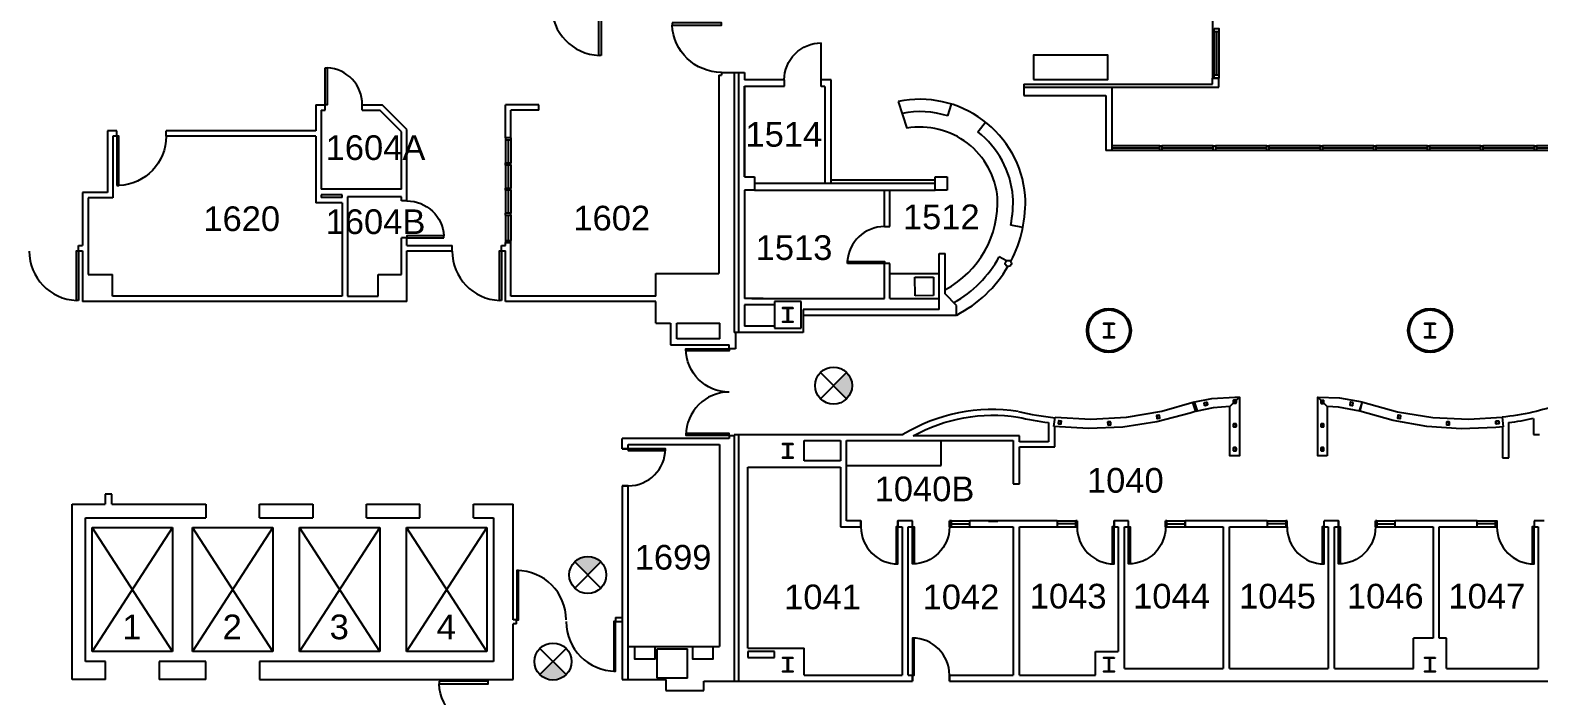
# Model space of a CAD drawing. Header units: inches. Extents: x 283 to 7662, y 1515 to 4754.
# Drawn here: x 2987 to 4453, y 3067 to 3714 of the extents above; entities that cross this region are included whole.
import ezdxf

# ---------------------------------------------------------------- set-up
doc = ezdxf.new("R2010")
doc.units = ezdxf.units.IN
doc.header["$LTSCALE"] = 150
doc.header["$MEASUREMENT"] = 0
doc.linetypes.add('HIDDEN2', pattern=[0.1875, 0.125, -0.0625])
doc.layers.get('0').update_dxf_attribs({"linetype": 'CONTINUOUS'})
doc.layers.get('DEFPOINTS').update_dxf_attribs({"color": 31, "linetype": 'CONTINUOUS'})
for name, color, linetype in [('A-ANNO-TEXT', 4, 'CONTINUOUS'), ('A-ANNO-TEXT-STAIR', 4, 'CONTINUOUS'), ('A-COLS', 5, 'CONTINUOUS'), ('A-DOOR', 2, 'CONTINUOUS'), ('A-FLOR-CASE', 3, 'CONTINUOUS'), ('A-FLOR-EVTR', 2, 'CONTINUOUS'), ('A-GLAZ', 2, 'CONTINUOUS'), ('A-GLAZ-SILL', 1, 'CONTINUOUS'), ('A-WALL-FULL', 6, 'CONTINUOUS'), ('A-WALL-PRHT', 3, 'CONTINUOUS'), ('X-Clng-Lite', 12, 'CONTINUOUS'), ('X-EQPM-OSHPD', 2, 'HIDDEN2')]:
    doc.layers.add(name, color=color, linetype=linetype)
doc.styles.add('ARIAL', font='arial.ttf')

# ---------------------------------------------------------------- blocks, each defined once
blk = doc.blocks.new('4DOOR')
blk.add_lwpolyline([(0, 48), (2, 48), (2, 0), (0, 0)], close=True)
blk.add_arc((-0.1, 0), 48.1, 0.0378, 87.5244)
blk = doc.blocks.new('3DOOR')
blk.add_lwpolyline([(0, 36), (2, 36), (2, 0), (0, 0)], close=True)
blk.add_arc((-0.1, 0), 36.1, 0.0689, 86.658)
blk = doc.blocks.new('TRA_EXITSIGN_1')
at = {"linetype": 'ByBlock'}
blk.add_hatch(color=0, dxfattribs=at).paths.add_polyline_path([(0, 0), (-0.707, 0.707, 0.198912), (-1, 0, 0.198912), (-0.707, -0.707)])
at = {"color": 0, "linetype": 'ByBlock'}
for p, q in [((-0.707, -0.707), (0.707, 0.707)), ((0.707, -0.707), (-0.707, 0.707))]:
    blk.add_line(p, q, dxfattribs=at)
blk.add_circle((0, 0), 1, dxfattribs=at)

msp = doc.modelspace()

# ---------------------------------------------------------------- linework, layer by layer
at = {"layer": 'A-COLS'}
for p, q in [((3735.9, 3450.2), (3709.9, 3450.2)), ((3709.9, 3450.2), (3709.9, 3424.2)), ((3735.9, 3450.2), (3709.9, 3450.2)), ((3735.9, 3440.3), (3735.9, 3450.2)), ((3735.9, 3424.2), (3735.9, 3450.2)), ((3718, 3443.5), (3718, 3444.3)), ((3718, 3444.3), (3728, 3444.3)), ((3722, 3443.5), (3718, 3443.5)), ((3718, 3430.2), (3718, 3430.9)), ((3718, 3430.9), (3722, 3430.9)), ((3728, 3430.2), (3718, 3430.2)), ((3722.8, 3431.7), (3722.8, 3442.8)), ((3723.2, 3442.8), (3723.2, 3431.7)), ((3728, 3443.5), (3724, 3443.5)), ((3724, 3430.9), (3728, 3430.9)), ((3728, 3444.3), (3728, 3443.5)), ((3728, 3430.9), (3728, 3430.2)), ((3709.9, 3424.2), (3735.9, 3424.2)), ((3595.9, 3084), (3595.9, 3112.6)), ((3595.9, 3112.6), (3625.5, 3112.6)), ((3625.5, 3084), (3625.5, 3112.6)), ((3625.5, 3084), (3595.9, 3084))]:
    msp.add_line(p, q, dxfattribs=at)
for points in [[(3728, 3444.3), (3728, 3443.5), (3724, 3443.5, 0.414214), (3723.2, 3442.8), (3723.2, 3431.7, 0.414214), (3724, 3430.9), (3728, 3430.9), (3728, 3430.2), (3718, 3430.2), (3718, 3430.9), (3722, 3430.9, 0.414214), (3722.8, 3431.7), (3722.8, 3442.8, 0.414214), (3722, 3443.5), (3718, 3443.5), (3718, 3444.3)], [(4040, 3429), (4040, 3428.3), (4036, 3428.3, 0.414214), (4035.2, 3427.5), (4035.2, 3416.5, 0.414214), (4036, 3415.7), (4040, 3415.7), (4040, 3415), (4030, 3415), (4030, 3415.7), (4034, 3415.7, 0.414214), (4034.8, 3416.5), (4034.8, 3427.5, 0.414214), (4034, 3428.3), (4030, 3428.3), (4030, 3429)], [(4352, 3429), (4352, 3428.3), (4348, 3428.3, 0.414214), (4347.2, 3427.5), (4347.2, 3416.5, 0.414214), (4348, 3415.7), (4352, 3415.7), (4352, 3415), (4342, 3415), (4342, 3415.7), (4346, 3415.7, 0.414214), (4346.8, 3416.5), (4346.8, 3427.5, 0.414214), (4346, 3428.3), (4342, 3428.3), (4342, 3429)], [(3728, 3312), (3728, 3311.3), (3724, 3311.3, 0.414214), (3723.2, 3310.5), (3723.2, 3299.5, 0.414214), (3724, 3298.7), (3728, 3298.7), (3728, 3298), (3718, 3298), (3718, 3298.7), (3722, 3298.7, 0.414214), (3722.8, 3299.5), (3722.8, 3310.5, 0.414214), (3722, 3311.3), (3718, 3311.3), (3718, 3312)], [(3728, 3104), (3728, 3103.3), (3724, 3103.3, 0.414214), (3723.2, 3102.5), (3723.2, 3091.5, 0.414214), (3724, 3090.7), (3728, 3090.7), (3728, 3090), (3718, 3090), (3718, 3090.7), (3722, 3090.7, 0.414214), (3722.8, 3091.5), (3722.8, 3102.5, 0.414214), (3722, 3103.3), (3718, 3103.3), (3718, 3104)], [(4040, 3104), (4040, 3103.3), (4036, 3103.3, 0.414214), (4035.2, 3102.5), (4035.2, 3091.5, 0.414214), (4036, 3090.7), (4040, 3090.7), (4040, 3090), (4030, 3090), (4030, 3090.7), (4034, 3090.7, 0.414214), (4034.8, 3091.5), (4034.8, 3102.5, 0.414214), (4034, 3103.3), (4030, 3103.3), (4030, 3104)], [(4352, 3104), (4352, 3103.3), (4348, 3103.3, 0.414214), (4347.2, 3102.5), (4347.2, 3091.5, 0.414214), (4348, 3090.7), (4352, 3090.7), (4352, 3090), (4342, 3090), (4342, 3090.7), (4346, 3090.7, 0.414214), (4346.8, 3091.5), (4346.8, 3102.5, 0.414214), (4346, 3103.3), (4342, 3103.3), (4342, 3104)]]:
    msp.add_lwpolyline(points, format="xyb", close=True, dxfattribs=at)
for centre, radius in [((4035, 3422), 21.5), ((4035, 3422), 20), ((4347, 3422), 21.5), ((4347, 3422), 20)]:
    msp.add_circle(centre, radius, dxfattribs=at)
for centre, start, end in [((3722, 3442.8), 360, 90), ((3722, 3431.7), 270, 0), ((3724, 3442.8), 90, 180), ((3724, 3431.7), 180, 270)]:
    msp.add_arc(centre, 0.78, start, end, dxfattribs=at)
at = {"layer": 'A-DOOR'}
msp.add_line((3755.5, 3665.6), (3755.5, 3701.6), dxfattribs=at)
for points in [[(3666, 3404.1), (3666, 3402.3), (3624, 3402.3), (3624, 3404.1)], [(3666, 3320.1), (3666, 3321.8), (3624, 3321.8), (3624, 3320.1)], [(3568, 3307), (3568, 3305.2), (3604, 3305.2), (3604, 3307)], [(3830, 3231), (3828.2, 3231), (3828.2, 3195), (3830, 3195)], [(3844, 3231), (3845.7, 3231), (3845.7, 3195), (3844, 3195)], [(4040, 3231), (4038.2, 3231), (4038.2, 3195), (4040, 3195)], [(4054, 3231), (4055.7, 3231), (4055.7, 3195), (4054, 3195)], [(4244, 3231), (4242.2, 3231), (4242.2, 3195), (4244, 3195)], [(4258, 3231), (4259.7, 3231), (4259.7, 3195), (4258, 3195)], [(4448, 3231), (4446.2, 3231), (4446.2, 3195), (4448, 3195)], [(3459.6, 3140.6), (3461.3, 3140.6), (3461.3, 3188.6), (3459.6, 3188.6)], [(3555.6, 3138.9), (3553.8, 3138.9), (3553.8, 3090.9), (3555.6, 3090.9)], [(3844, 3087), (3845.8, 3087), (3845.8, 3123), (3844, 3123)]]:
    msp.add_lwpolyline(points, close=True, dxfattribs=at)
at = {"layer": 'A-DOOR', "extrusion": (0, 0, -1)}
for centre, radius, start, end in [((-3666, 3404.1), 42, 270, 0), ((-3844, 3231), 36, 180, 270), ((-4054, 3231), 36, 180, 270), ((-4258, 3231), 36, 180, 270)]:
    msp.add_arc(centre, radius, start, end, dxfattribs=at)
at = {"layer": 'A-DOOR'}
for centre, radius, start, end in [((3666, 3320.1), 42, 90, 180), ((3568, 3307), 36, 270, 0), ((3830, 3231), 36, 180, 270), ((4040, 3231), 36, 180, 270), ((4244, 3231), 36, 180, 270), ((4448, 3231), 36, 180, 270), ((3459.6, 3140.6), 48, 0, 90), ((3555.6, 3138.9), 48, 180, 270), ((3844, 3087), 36, 0, 90)]:
    msp.add_arc(centre, radius, start, end, dxfattribs=at)
at = {"layer": 'A-DOOR', "extrusion": (0, 0, -1)}
msp.add_ellipse((3755.5, 3665.6), major_axis=(25.5, -25.5), ratio=1, start_param=2.356194, end_param=3.926991, dxfattribs=at)
at = {"layer": 'A-FLOR-CASE'}
for p, q in [((3830.2, 3644.6), (3838.7, 3618.8)), ((3878.5, 3630.6), (3882.1, 3642.1)), ((3907.6, 3615.2), (3915.1, 3624.6)), ((3951.3, 3522.1), (3939.5, 3524.5)), ((3935.6, 3489.7), (3928.3, 3493.6)), ((3870, 3477), (3822, 3477)), ((3872, 3290.9), (3872, 3314.9)), ((3780, 3290.9), (3872, 3290.9)), ((3574, 3114.6), (3594, 3114.6)), ((3630.5, 3114.6), (3650.5, 3114.6))]:
    msp.add_line(p, q, dxfattribs=at)
msp.add_lwpolyline([(3961.6, 3666), (4034, 3666), (4034, 3689.7), (3961.6, 3689.7)], close=True, dxfattribs=at)
msp.add_circle((3937.2, 3487.2), 3, dxfattribs=at)
for centre, radius, start, end in [((3851.3, 3544), 102.8, 5.1813, 101.8174), ((3851.3, 3544), 90.8, 72.5556, 100.9828), ((3851.3, 3544), 75.8, 5.1813, 99.5643), ((3851.3, 3544), 90.8, 5.1813, 51.6008), ((3830.3, 3546.7), 96.5, 298.3076, 3.071), ((3830.3, 3546.7), 111.5, 348.526, 3.071), ((3830.3, 3546.7), 123.5, 332.2344, 3.071), ((3830.3, 3546.7), 111.5, 298.9605, 331.5792), ((3830.3, 3546.7), 123.5, 297.3614, 329.6365)]:
    msp.add_arc(centre, radius, start, end, dxfattribs=at)
at = {"layer": 'A-FLOR-EVTR'}
for p, q in [((3047, 3110), (3047, 3230.3)), ((3125, 3110), (3047, 3230.3)), ((3125, 3230.3), (3047, 3110)), ((3047, 3230.3), (3125, 3230.3)), ((3125, 3230.3), (3125, 3110)), ((3144.5, 3230.3), (3222.5, 3230.3)), ((3222.5, 3110), (3144.5, 3230.3)), ((3222.5, 3230.3), (3144.5, 3110)), ((3144.5, 3110), (3144.5, 3230.3)), ((3222.5, 3230.3), (3222.5, 3110)), ((3248.5, 3110), (3248.5, 3230.3)), ((3326.5, 3110), (3248.5, 3230.3)), ((3326.5, 3230.3), (3248.5, 3110)), ((3248.5, 3230.3), (3326.5, 3230.3)), ((3326.5, 3230.3), (3326.5, 3110)), ((3352.5, 3110), (3352.5, 3230.3)), ((3430.5, 3110), (3352.5, 3230.3)), ((3430.5, 3230.3), (3352.5, 3110)), ((3352.5, 3230.3), (3430.5, 3230.3)), ((3430.5, 3230.3), (3430.5, 3110)), ((3125, 3110), (3047, 3110)), ((3222.5, 3110), (3144.5, 3110)), ((3326.5, 3110), (3248.5, 3110)), ((3430.5, 3110), (3352.5, 3110))]:
    msp.add_line(p, q, dxfattribs=at)
at = {"layer": 'A-GLAZ'}
for p, q in [((4139.4, 3712.5), (4139.4, 3670.5)), ((3448.8, 3609.3), (3448.8, 3607.3)), ((3448.8, 3607.3), (3454, 3607.3)), ((3451.4, 3607.3), (3451.4, 3584.9)), ((3454, 3609.3), (3454, 3607.3)), ((4084.4, 3599.2), (4038.2, 3599.2)), ((4136.4, 3599.2), (4086.4, 3599.2)), ((4188.4, 3599.2), (4138.4, 3599.2)), ((4240.4, 3599.2), (4190.4, 3599.2)), ((4292.4, 3599.2), (4242.4, 3599.2)), ((4344.4, 3599.2), (4294.4, 3599.2)), ((4396.4, 3599.2), (4346.4, 3599.2)), ((4448.4, 3599.2), (4398.4, 3599.2)), ((4500.4, 3599.2), (4450.4, 3599.2)), ((3448.8, 3584.9), (3454, 3584.9)), ((3448.8, 3582.9), (3448.8, 3584.9)), ((3454, 3582.9), (3448.8, 3582.9)), ((3451.4, 3582.9), (3451.4, 3560.4)), ((3454, 3582.9), (3454, 3584.9)), ((3448.8, 3560.4), (3454, 3560.4)), ((3448.8, 3558.4), (3448.8, 3560.4)), ((3454, 3558.4), (3448.8, 3558.4)), ((3451.4, 3558.4), (3451.4, 3536)), ((3454, 3558.4), (3454, 3560.4)), ((3454, 3536), (3448.8, 3536)), ((3448.8, 3534), (3448.8, 3536)), ((3448.8, 3534), (3454, 3534)), ((3451.4, 3534), (3451.4, 3509.5)), ((3454, 3534), (3454, 3536)), ((3448.8, 3509.5), (3454, 3509.5)), ((3448.8, 3509.5), (3448.8, 3507.5)), ((3454, 3507.5), (3454, 3509.5)), ((3881.9, 3234), (3899.8, 3234)), ((4002.7, 3234), (3984.8, 3234)), ((4091.2, 3234), (4109.2, 3234)), ((4206.7, 3234), (4188.8, 3234)), ((4295.2, 3234), (4313.2, 3234)), ((4410.7, 3234), (4392.8, 3234))]:
    msp.add_line(p, q, dxfattribs=at)
for points in [[(4137.1, 3715.5), (4141.6, 3715.5), (4141.6, 3712.5), (4137.1, 3712.5)], [(4137.1, 3670.5), (4141.6, 3670.5), (4141.6, 3667.5), (4137.1, 3667.5)], [(4086.4, 3597), (4084.4, 3597), (4084.4, 3601.5), (4086.4, 3601.5)], [(4138.4, 3597), (4136.4, 3597), (4136.4, 3601.5), (4138.4, 3601.5)], [(4190.4, 3597), (4188.4, 3597), (4188.4, 3601.5), (4190.4, 3601.5)], [(4242.4, 3597), (4240.4, 3597), (4240.4, 3601.5), (4242.4, 3601.5)], [(4294.4, 3597), (4292.4, 3597), (4292.4, 3601.5), (4294.4, 3601.5)], [(4346.4, 3597), (4344.4, 3597), (4344.4, 3601.5), (4346.4, 3601.5)], [(4398.4, 3597), (4396.4, 3597), (4396.4, 3601.5), (4398.4, 3601.5)], [(4450.4, 3597), (4448.4, 3597), (4448.4, 3601.5), (4450.4, 3601.5)]]:
    msp.add_lwpolyline(points, close=True, dxfattribs=at)
at = {"layer": 'A-GLAZ-SILL'}
for p, q in [((4135.6, 3851), (4135.6, 3667.5)), ((4137.1, 3712.5), (4137.1, 3670.5)), ((4141.6, 3712.5), (4141.6, 3670.5)), ((3448.8, 3607.3), (3448.8, 3584.9)), ((3454, 3607.3), (3454, 3584.9)), ((4084.4, 3601.5), (4038.2, 3601.5)), ((4084.4, 3597), (4038.2, 3597)), ((4136.4, 3601.5), (4086.4, 3601.5)), ((4136.4, 3597), (4086.4, 3597)), ((4188.4, 3601.5), (4138.4, 3601.5)), ((4188.4, 3597), (4138.4, 3597)), ((4240.4, 3601.5), (4190.4, 3601.5)), ((4240.4, 3597), (4190.4, 3597)), ((4292.4, 3601.5), (4242.4, 3601.5)), ((4292.4, 3597), (4242.4, 3597)), ((4344.4, 3601.5), (4294.4, 3601.5)), ((4344.4, 3597), (4294.4, 3597)), ((4396.4, 3601.5), (4346.4, 3601.5)), ((4396.4, 3597), (4346.4, 3597)), ((4448.4, 3601.5), (4398.4, 3601.5)), ((4448.4, 3597), (4398.4, 3597)), ((4500.4, 3601.5), (4450.4, 3601.5)), ((4500.4, 3597), (4450.4, 3597)), ((3448.8, 3582.9), (3448.8, 3560.4)), ((3454, 3582.9), (3454, 3560.4)), ((3448.8, 3558.4), (3448.8, 3536)), ((3454, 3558.4), (3454, 3536)), ((3448.8, 3534), (3448.8, 3509.5)), ((3454, 3534), (3454, 3509.5)), ((3881.9, 3237), (3899.8, 3237)), ((3881.9, 3231), (3899.8, 3231)), ((3984.8, 3237), (4002.7, 3237)), ((3984.8, 3231), (4002.7, 3231)), ((4091.2, 3237), (4109.2, 3237)), ((4091.2, 3231), (4109.2, 3231)), ((4188.8, 3237), (4206.7, 3237)), ((4188.8, 3231), (4206.7, 3231)), ((4295.2, 3237), (4313.2, 3237)), ((4295.2, 3231), (4313.2, 3231)), ((4392.8, 3237), (4410.7, 3237)), ((4392.8, 3231), (4410.7, 3231))]:
    msp.add_line(p, q, dxfattribs=at)
at = {"layer": 'A-WALL-FULL'}
for p, q in [((3655.8, 3670.2), (3658.6, 3670.2)), ((3655.8, 3670.2), (3655.8, 3477.5)), ((3658.6, 3673), (3658.6, 3670.2)), ((3658.6, 3673), (3681, 3673)), ((3671, 3673), (3671, 3420.2)), ((3675, 3673), (3675, 3420.2)), ((3681, 3673), (3681, 3665.6)), ((3719.8, 3665.6), (3681, 3665.6)), ((3719.8, 3659.6), (3719.8, 3665.6)), ((3755.5, 3659.2), (3755.5, 3665.6)), ((3765.2, 3665.6), (3755.5, 3665.6)), ((3765.2, 3565), (3765.2, 3665.6)), ((4135.6, 3667.5), (4141.6, 3667.5)), ((4135.6, 3661.6), (4135.6, 3667.5)), ((4141.6, 3658.5), (4141.6, 3667.5)), ((3681, 3571.5), (3681, 3659.6)), ((3681, 3659.6), (3719.8, 3659.6)), ((3681, 3659.6), (3681, 3571.5)), ((3758.8, 3659.2), (3755.5, 3659.2)), ((3758.8, 3659.2), (3758.8, 3565)), ((3952.4, 3661.6), (4135.6, 3661.6)), ((3952.4, 3661.6), (3952.4, 3658.5)), ((3952.4, 3658.5), (4141.6, 3658.5)), ((3952.4, 3658.5), (3952.4, 3650.5)), ((3952.4, 3650.5), (4032, 3650.5)), ((4032, 3650.5), (4032, 3597)), ((4038.2, 3597), (4038.2, 3658.5)), ((3264.3, 3641.5), (3264.3, 3616.2)), ((3264.3, 3641.5), (3273.5, 3641.5)), ((3269.5, 3636.3), (3269.5, 3559.3)), ((3269.5, 3636.3), (3273.5, 3636.3)), ((3273.5, 3636.3), (3273.5, 3641.5)), ((3309.5, 3636.3), (3309.5, 3641.5)), ((3309.5, 3641.5), (3328.8, 3641.5)), ((3309.5, 3636.3), (3326.6, 3636.3)), ((3347.5, 3615.3), (3326.6, 3636.3)), ((3352.8, 3617.5), (3328.8, 3641.5)), ((3480.9, 3641.5), (3448.8, 3641.5)), ((3448.8, 3609.3), (3448.8, 3641.5)), ((3480.9, 3636.3), (3454, 3636.3)), ((3454, 3609.3), (3454, 3636.3)), ((3480.9, 3636.3), (3480.9, 3641.5)), ((3071, 3616.2), (3061.8, 3616.2)), ((3061.8, 3616.2), (3061.8, 3556.2)), ((3071, 3611), (3067, 3611)), ((3067, 3611), (3067, 3551)), ((3071, 3611), (3071, 3616.2)), ((3119, 3611), (3119, 3616.2)), ((3264.3, 3616.2), (3119, 3616.2)), ((3264.3, 3611), (3119, 3611)), ((3264.3, 3611), (3264.3, 3546)), ((3347.5, 3559.3), (3347.5, 3615.3)), ((3352.8, 3548), (3352.8, 3617.5)), ((3454, 3609.3), (3448.8, 3609.3)), ((4038.2, 3597), (4032, 3597)), ((3681, 3571.5), (3690.5, 3571.5)), ((3681, 3571.5), (3690.5, 3571.5)), ((3690.5, 3571.5), (3690.5, 3565)), ((3690.5, 3571.5), (3690.5, 3558.5)), ((3765.2, 3565), (3690.5, 3565)), ((3866, 3565), (3765.2, 3565)), ((3866, 3568.1), (3765.2, 3568.1)), ((3866, 3571.5), (3877.8, 3571.5)), ((3866, 3558.5), (3866, 3571.5)), ((3877.8, 3571.5), (3877.8, 3558.5)), ((3037.8, 3556.2), (3037.8, 3504.5)), ((3061.8, 3556.2), (3037.8, 3556.2)), ((3043, 3551), (3043, 3476.5)), ((3067, 3551), (3043, 3551)), ((3347.5, 3559.3), (3269.5, 3559.3)), ((3289.8, 3554), (3269.5, 3554)), ((3269.5, 3554), (3269.5, 3551.3)), ((3289.8, 3551.3), (3269.5, 3551.3)), ((3289.8, 3551.3), (3289.8, 3554)), ((3295, 3552), (3295, 3455.5)), ((3347.5, 3552), (3295, 3552)), ((3347.5, 3548), (3347.5, 3552)), ((3352.8, 3548), (3347.5, 3548)), ((3681, 3558.5), (3681, 3453)), ((3690.5, 3558.5), (3681, 3558.5)), ((3690.5, 3558.5), (3866, 3558.5)), ((3816.8, 3523), (3816.8, 3558.5)), ((3822, 3523), (3822, 3558.5)), ((3877.8, 3558.5), (3866, 3558.5)), ((3289.8, 3546), (3264.3, 3546)), ((3289.8, 3546), (3289.8, 3455.5)), ((3816.8, 3523), (3822, 3523)), ((3033.8, 3499.3), (3033.8, 3504.5)), ((3033.8, 3504.5), (3037.8, 3504.5)), ((3347.5, 3476.5), (3347.5, 3512)), ((3352.8, 3512), (3347.5, 3512)), ((3352.8, 3504.5), (3352.8, 3512)), ((3352.8, 3504.5), (3396.8, 3504.5)), ((3396.8, 3499.3), (3396.8, 3504.5)), ((3444.8, 3499.3), (3444.8, 3504.5)), ((3444.8, 3504.5), (3448.8, 3504.5)), ((3448.8, 3504.5), (3448.8, 3507.5)), ((3448.8, 3507.5), (3454, 3507.5)), ((3454, 3455.5), (3454, 3507.5)), ((3033.8, 3499.3), (3037.8, 3499.3)), ((3037.8, 3499.3), (3037.8, 3450.3)), ((3352.8, 3450.3), (3352.8, 3499.3)), ((3352.8, 3499.3), (3396.8, 3499.3)), ((3444.8, 3499.3), (3448.8, 3499.3)), ((3448.8, 3450.3), (3448.8, 3499.3)), ((3870, 3442.5), (3870, 3496.9)), ((3870, 3496.9), (3876, 3496.9)), ((3876, 3457.7), (3876, 3496.9)), ((3043, 3476.5), (3066.9, 3476.5)), ((3066.9, 3455.5), (3066.9, 3476.5)), ((3325, 3455.5), (3325, 3476.5)), ((3325, 3476.5), (3347.5, 3476.5)), ((3594.7, 3455.5), (3594.7, 3477.5)), ((3594.7, 3477.5), (3655.8, 3477.5)), ((3816.8, 3453), (3816.8, 3487)), ((3822, 3487), (3816.8, 3487)), ((3822, 3453), (3822, 3487)), ((3352.8, 3450.3), (3037.8, 3450.3)), ((3289.8, 3455.5), (3066.9, 3455.5)), ((3295, 3455.5), (3325, 3455.5)), ((3594.7, 3450.3), (3448.8, 3450.3)), ((3594.7, 3455.5), (3454, 3455.5)), ((3594.7, 3429), (3594.7, 3450.3)), ((3698.9, 3453), (3681, 3453)), ((3709.9, 3447), (3681, 3447)), ((3681, 3447), (3681, 3426.2)), ((3687.9, 3453), (3816.8, 3453)), ((3822, 3453), (3870, 3453)), ((3887, 3446.3), (3876, 3457.7)), ((3887, 3436.5), (3887, 3446.3)), ((3738, 3442.5), (3738, 3420.2)), ((3870, 3442.5), (3738, 3442.5)), ((3887, 3436.5), (3738, 3436.5)), ((3594.7, 3429), (3609, 3429)), ((3609, 3429), (3609, 3408)), ((3615, 3414), (3615, 3429)), ((3615, 3429), (3657, 3429)), ((3657, 3414), (3657, 3429)), ((3738, 3420.2), (3671, 3420.2)), ((3672, 3420.2), (3672, 3404.1)), ((3709.9, 3426.2), (3681, 3426.2)), ((3609, 3408), (3657, 3408)), ((3657, 3414), (3615, 3414)), ((3657, 3408), (3666, 3408)), ((3666, 3404.1), (3666, 3408)), ((3672, 3404.1), (3666, 3404.1)), ((3976.3, 3332.5), (3976.3, 3313.6)), ((3982.3, 3309), (3982.3, 3328.5)), ((4417.4, 3328.3), (4417.4, 3298.2)), ((4423.4, 3298.2), (4423.4, 3332.5)), ((4447.4, 3336.5), (4447.4, 3321)), ((3666, 3317), (3562, 3317)), ((3562, 3307), (3562, 3317)), ((3666, 3320), (3666, 3317)), ((3666, 3320), (3671, 3320)), ((3834.9, 3320.7), (3671, 3320.7)), ((3671, 3320.7), (3671, 3081)), ((3675, 3320.7), (3675, 3081)), ((3738.9, 3314.9), (3774, 3314.9)), ((3738.9, 3295.2), (3738.9, 3314.9)), ((3774, 3314.9), (3774, 3295.2)), ((3780, 3237), (3780, 3314.9)), ((3780, 3314.9), (3942, 3314.9)), ((3948, 3319.5), (3844.7, 3319.5)), ((3942, 3314.9), (3942, 3273)), ((3948, 3313.6), (3948, 3319.5)), ((3976.3, 3313.6), (3948, 3313.6)), ((4447.4, 3321), (4453.4, 3321)), ((3568, 3311), (3656.5, 3311)), ((3568, 3307), (3568, 3311)), ((3656.5, 3311), (3656.5, 3114.6)), ((3948, 3273), (3948, 3309)), ((3948, 3309), (3982.3, 3309)), ((4417.4, 3298.2), (4423.4, 3298.2)), ((3684, 3113.2), (3684, 3289.2)), ((3684, 3289.2), (3774, 3289.2)), ((3774, 3295.2), (3738.9, 3295.2)), ((3774, 3289.2), (3774, 3231)), ((3562, 3271), (3562, 3082.7)), ((3568, 3082.7), (3568, 3271)), ((3942, 3273), (3948, 3273)), ((3066.2, 3262.8), (3059.7, 3262.8)), ((3059.7, 3262.8), (3059.7, 3253)), ((3066.2, 3253), (3066.2, 3262.8)), ((3027.5, 3082.7), (3027.5, 3253)), ((3027.5, 3253), (3059.7, 3253)), ((3040.5, 3100.2), (3040.5, 3240)), ((3040.5, 3240), (3157.5, 3240)), ((3066.2, 3253), (3157.5, 3253)), ((3157.5, 3253), (3157.5, 3240)), ((3209.5, 3253), (3261.5, 3253)), ((3209.5, 3240), (3209.5, 3253)), ((3209.5, 3240), (3261.5, 3240)), ((3261.5, 3253), (3261.5, 3240)), ((3313.5, 3253), (3365.5, 3253)), ((3313.5, 3240), (3313.5, 3253)), ((3313.5, 3240), (3365.5, 3240)), ((3365.5, 3240), (3365.5, 3253)), ((3417.5, 3253), (3456, 3253)), ((3417.5, 3240), (3417.5, 3253)), ((3417.5, 3240), (3437, 3240)), ((3437, 3240), (3437, 3100.2)), ((3456, 3140.6), (3456, 3253)), ((3794, 3237), (3780, 3237)), ((3844, 3237), (3830, 3237)), ((3830, 3231), (3834, 3231)), ((3834, 3231), (3834, 3087)), ((3840, 3231), (3844, 3231)), ((3840, 3087), (3840, 3231)), ((3844, 3231), (3844, 3237)), ((3881.9, 3237), (3880, 3237)), ((3880, 3231), (3880, 3237)), ((3880, 3231), (3881.9, 3231)), ((3881.9, 3231), (3881.9, 3237)), ((3984.8, 3237), (3899.8, 3237)), ((3899.8, 3231), (3899.8, 3237)), ((3899.8, 3231), (3942, 3231)), ((3918, 3236.5), (3927, 3236.5)), ((3942, 3231), (3942, 3087)), ((3948, 3231), (3984.8, 3231)), ((3948, 3087), (3948, 3231)), ((3984.8, 3237), (3984.8, 3231)), ((4004, 3237), (4002.7, 3237)), ((4002.7, 3231), (4004, 3231)), ((4004, 3237), (4004, 3231)), ((4054, 3237), (4040, 3237)), ((4040, 3231), (4044, 3231)), ((4044, 3231), (4044, 3110)), ((4050, 3231), (4054, 3231)), ((4050, 3093.5), (4050, 3231)), ((4054, 3231), (4054, 3237)), ((4091.2, 3237), (4090, 3237)), ((4090, 3231), (4090, 3237)), ((4090, 3231), (4091.2, 3231)), ((4091.2, 3231), (4091.2, 3237)), ((4152, 3237), (4109.2, 3237)), ((4109.2, 3231), (4146, 3231)), ((4146, 3231), (4146, 3093.5)), ((4188.8, 3237), (4152, 3237)), ((4152, 3231), (4188.8, 3231)), ((4152, 3093.5), (4152, 3231)), ((4188.8, 3237), (4188.8, 3231)), ((4208, 3237), (4206.7, 3237)), ((4206.7, 3237), (4206.7, 3231)), ((4206.7, 3231), (4208, 3231)), ((4208, 3231), (4208, 3237)), ((4258, 3237), (4244, 3237)), ((4244, 3231), (4244, 3237)), ((4244, 3231), (4248, 3231)), ((4248, 3231), (4248, 3093.5)), ((4254, 3231), (4258, 3231)), ((4254, 3093.5), (4254, 3231)), ((4294, 3231), (4294, 3237)), ((4295.2, 3237), (4294, 3237)), ((4294, 3231), (4295.2, 3231)), ((4295.2, 3231), (4295.2, 3237)), ((4392.8, 3237), (4313.2, 3237)), ((4313.2, 3231), (4313.2, 3237)), ((4313.2, 3231), (4350, 3231)), ((4350, 3231), (4350, 3122.7)), ((4356, 3231), (4392.8, 3231)), ((4356, 3122.7), (4356, 3231)), ((4392.8, 3231), (4392.8, 3237)), ((4410.7, 3237), (4412, 3237)), ((4410.7, 3231), (4410.7, 3237)), ((4410.8, 3231), (4412, 3231)), ((4458, 3237), (4448, 3237)), ((4448, 3237), (4448, 3231)), ((4448, 3231), (4452, 3231)), ((4452, 3231), (4452, 3093.5)), ((3459.5, 3140.6), (3456, 3140.6)), ((3459.5, 3136.7), (3459.5, 3140.6)), ((3555.6, 3142.8), (3562, 3142.8)), ((3555.6, 3142.8), (3555.6, 3138.9)), ((3555.6, 3138.9), (3562, 3138.9)), ((3459.5, 3136.7), (3456, 3136.7)), ((3456, 3082.7), (3456, 3136.7)), ((4330.9, 3093.5), (4330.9, 3122.7)), ((4350, 3122.7), (4330.9, 3122.7)), ((4363.1, 3122.7), (4356, 3122.7)), ((4363.1, 3093.5), (4363.1, 3122.7)), ((3684, 3113.2), (3738.9, 3113.2)), ((3738.9, 3087), (3738.9, 3113.2)), ((4022, 3087), (4022, 3110)), ((4022, 3110), (4044, 3110)), ((3060, 3100.2), (3040.5, 3100.2)), ((3060, 3082.7), (3060, 3100.2)), ((3157.5, 3100.2), (3112, 3100.2)), ((3112, 3100.2), (3112, 3082.7)), ((3157.5, 3082.7), (3157.5, 3100.2)), ((3437, 3100.2), (3209.5, 3100.2)), ((3209.5, 3100.2), (3209.5, 3082.7)), ((4050, 3093.5), (4146, 3093.5)), ((4152, 3093.5), (4248, 3093.5)), ((4254, 3093.5), (4330.9, 3093.5)), ((4363.1, 3093.5), (4452, 3093.5)), ((3060, 3082.7), (3027.5, 3082.7)), ((3157.5, 3082.7), (3112, 3082.7)), ((3209.5, 3082.7), (3456, 3082.7)), ((3562, 3082.7), (3604.5, 3082.7)), ((3562, 3082.7), (3568, 3082.7)), ((3604.5, 3082.7), (3604.5, 3072)), ((3641.5, 3081), (3844, 3081)), ((3641.5, 3072), (3641.5, 3081)), ((3738.9, 3087), (3834, 3087)), ((3840, 3087), (3844, 3087)), ((3880, 3087), (3942, 3087)), ((3880, 3081), (4462, 3081)), ((3948, 3087), (4022, 3087)), ((3604.5, 3072), (3641.5, 3072))]:
    msp.add_line(p, q, dxfattribs=at)
at = {"layer": 'A-WALL-FULL', "color": 6, "linetype": 'Continuous', "extrusion": (1, -3.03165e-12, 0)}
for p, q in [((3684, 3110), (3684, 3104)), ((3710, 3104), (3710, 3110))]:
    msp.add_line(p, q, dxfattribs=at)
at = {"layer": 'A-WALL-FULL', "color": 6, "linetype": 'Continuous', "extrusion": (-3.00282e-12, -1, 0)}
for p, q in [((3710, 3110), (3684, 3110)), ((3684, 3104), (3710, 3104))]:
    msp.add_line(p, q, dxfattribs=at)
at = {"layer": 'A-WALL-FULL'}
for points in [[(3562, 3307), (3562, 3307), (3568, 3307), (3568, 3307)], [(3562, 3271), (3562, 3270.9), (3568, 3270.9), (3568, 3271)], [(3794, 3237), (3794, 3237), (3794, 3231), (3794, 3231)], [(3830, 3237), (3830, 3237), (3830, 3231), (3830, 3231)], [(4002.7, 3237), (4002.8, 3237), (4002.8, 3231), (4002.7, 3231)], [(4040, 3237), (4040, 3237), (4040, 3231), (4040, 3231)], [(4109.2, 3237), (4109.2, 3237), (4109.2, 3231), (4109.2, 3231)], [(4258, 3237), (4258, 3237), (4258, 3231), (4258, 3231)], [(4295.2, 3237), (4295.2, 3237), (4295.2, 3231), (4295.2, 3231)], [(4412, 3237), (4412, 3237), (4412, 3231), (4412, 3231)], [(3844, 3081), (3844, 3081), (3844, 3087), (3844, 3087)], [(3880, 3081), (3880, 3081), (3880, 3087), (3880, 3087)]]:
    msp.add_lwpolyline(points, close=True, dxfattribs=at)
msp.add_lwpolyline([(3568, 3114.6), (3574, 3114.6), (3574, 3102.6), (3594, 3102.6), (3594, 3114.6), (3630.5, 3114.6), (3630.5, 3102.6), (3650.5, 3102.6), (3650.5, 3114.6), (3656.5, 3114.6)], dxfattribs=at)
for centre, radius, start, end in [((3921.5, 3178.8), 166.3, 81.2223, 121.4066), ((4015.2, 3640.1), 304.7, 257.0608, 263.8674), ((4565.1, 2912.8), 445.7, 98.4549, 105.4072), ((4017.4, 3647.5), 317.7, 257.1187, 262.5714), ((4394.2, 3569.2), 238.5, 277.025, 282.8811)]:
    msp.add_arc(centre, radius, start, end, dxfattribs=at)
at = {"layer": 'A-WALL-FULL', "extrusion": (0, 0, -1)}
for centre, radius, start, end in [((-3922.3, 3179.6), 160, 60.9672, 98.7591), ((-4372, 3700.5), 365.7, 258.2044, 262.931)]:
    msp.add_arc(centre, radius, start, end, dxfattribs=at)
at = {"layer": 'A-WALL-PRHT'}
for points in [[(4127.7, 3350.3), (4127.5, 3351.3, -0.414214), (4127.9, 3351.9), (4129.8, 3352.3, -0.414214), (4130.4, 3351.9), (4130.8, 3349.9, -0.414214), (4130.4, 3349.4), (4128.4, 3349, -0.414214), (4127.9, 3349.4)], [(4128.1, 3349.4, 0.414214), (4128.4, 3349.2), (4130.4, 3349.6, 0.414214), (4130.6, 3349.9), (4130.2, 3351.9, 0.414214), (4129.9, 3352.1), (4127.9, 3351.7, 0.414214), (4127.7, 3351.4)], [(4155.8, 3351.9, 0.414214), (4156.3, 3351.4), (4158.3, 3351.4, 0.414214), (4158.8, 3351.9), (4158.8, 3353.9, 0.414214), (4158.3, 3354.4), (4156.3, 3354.4, 0.414214), (4155.8, 3353.9)], [(4156, 3351.9, 0.414214), (4156.3, 3351.6), (4158.3, 3351.6, 0.414214), (4158.5, 3351.9), (4158.5, 3353.9, 0.414214), (4158.3, 3354.1), (4156.3, 3354.1, 0.414214), (4156, 3353.9)], [(4243.9, 3353.6, 0.414214), (4243.4, 3354.1), (4241.4, 3354.1, 0.414214), (4240.9, 3353.6), (4240.9, 3351.6, 0.414214), (4241.4, 3351.1), (4243.4, 3351.1, 0.414214), (4243.9, 3351.6)], [(4243.6, 3353.6, 0.414214), (4243.4, 3353.8), (4241.4, 3353.8, 0.414214), (4241.1, 3353.6), (4241.1, 3351.6, 0.414214), (4241.4, 3351.3), (4243.4, 3351.3, 0.414214), (4243.6, 3351.6)], [(4272.2, 3351.3, 0.414214), (4271.8, 3351.9), (4269.9, 3352.3, 0.414214), (4269.3, 3351.9), (4268.9, 3349.9, 0.414214), (4269.3, 3349.4), (4271.3, 3349, 0.414214), (4271.9, 3349.4)], [(4272, 3351.4, 0.414214), (4271.8, 3351.7), (4269.8, 3352.1, 0.414214), (4269.5, 3351.9), (4269.2, 3349.9, 0.414214), (4269.4, 3349.6), (4271.3, 3349.2, 0.414214), (4271.6, 3349.4)], [(3985.7, 3331.8, 0.414214), (3986.2, 3331.2), (3988.2, 3331, 0.414214), (3988.7, 3331.5), (3988.9, 3333.4, 0.414214), (3988.5, 3334), (3986.5, 3334.2, 0.414214), (3985.9, 3333.8)], [(3986, 3331.7, 0.414214), (3986.2, 3331.5), (3988.2, 3331.3, 0.414214), (3988.5, 3331.5), (3988.7, 3333.5, 0.414214), (3988.4, 3333.7), (3986.5, 3334, 0.414214), (3986.2, 3333.7)], [(4036.8, 3330.8), (4036.7, 3332.8, 0.414214), (4036.2, 3333.2), (4034.2, 3333.1, 0.414214), (4033.7, 3332.6), (4033.8, 3330.6, 0.414214), (4034.3, 3330.1), (4036.3, 3330.2, 0.414214)], [(4036.3, 3330.5, 0.414214), (4036.6, 3330.8), (4036.5, 3332.8, 0.414214), (4036.2, 3333), (4034.2, 3332.9, 0.414214), (4034, 3332.6), (4034.1, 3330.6, 0.414214), (4034.3, 3330.4)], [(4082.1, 3336.3), (4084.1, 3336.7, 0.414214), (4084.5, 3337.3), (4084.1, 3339.3, 0.414214), (4083.5, 3339.7), (4081.5, 3339.3, 0.414214), (4081.1, 3338.7), (4081.5, 3336.7, 0.414214)], [(4081.8, 3336.8, 0.414214), (4082.1, 3336.6), (4084, 3337, 0.414214), (4084.2, 3337.3), (4083.8, 3339.2, 0.414214), (4083.5, 3339.4), (4081.6, 3339, 0.414214), (4081.4, 3338.7)], [(4155.8, 3328.7, 0.414214), (4156.3, 3328.2), (4158.3, 3328.2, 0.414214), (4158.8, 3328.7), (4158.8, 3330.7, 0.414214), (4158.3, 3331.2), (4156.3, 3331.2, 0.414214), (4155.8, 3330.7)], [(4156.1, 3328.7, 0.414214), (4156.3, 3328.5), (4158.3, 3328.5, 0.414214), (4158.6, 3328.7), (4158.6, 3330.7, 0.414214), (4158.3, 3331), (4156.3, 3331, 0.414214), (4156.1, 3330.7)], [(4243.9, 3330.7, 0.414214), (4243.4, 3331.2), (4241.4, 3331.2, 0.414214), (4240.9, 3330.7), (4240.9, 3328.7, 0.414214), (4241.4, 3328.2), (4243.4, 3328.2, 0.414214), (4243.9, 3328.7)], [(4243.6, 3330.7, 0.414214), (4243.4, 3331), (4241.4, 3331, 0.414214), (4241.1, 3330.7), (4241.1, 3328.7, 0.414214), (4241.4, 3328.5), (4243.4, 3328.5, 0.414214), (4243.6, 3328.7)], [(4318.6, 3338.7, 0.414214), (4318.2, 3339.3), (4316.2, 3339.7, 0.414214), (4315.6, 3339.3), (4315.2, 3337.3, 0.414214), (4315.6, 3336.7), (4317.6, 3336.3, 0.414214), (4318.2, 3336.7)], [(4318.3, 3338.7, 0.414214), (4318.1, 3339), (4316.2, 3339.4, 0.414214), (4315.9, 3339.2), (4315.5, 3337.3, 0.414214), (4315.7, 3337), (4317.6, 3336.6, 0.414214), (4317.9, 3336.8)], [(4365.4, 3330.1, 0.414214), (4365.9, 3330.6), (4366, 3332.6, 0.414214), (4365.5, 3333.1), (4363.5, 3333.2, 0.414214), (4363, 3332.8), (4362.9, 3330.8, 0.414214), (4363.4, 3330.2)], [(4365.4, 3330.4, 0.414214), (4365.6, 3330.6), (4365.7, 3332.6, 0.414214), (4365.5, 3332.9), (4363.5, 3333, 0.414214), (4363.2, 3332.8), (4363.1, 3330.8, 0.414214), (4363.4, 3330.5)], [(4413.5, 3331.2), (4411.6, 3331, -0.414214), (4411, 3331.5), (4410.8, 3333.4, -0.414214), (4411.2, 3334), (4413.2, 3334.2, -0.414214), (4413.8, 3333.8), (4414, 3331.8, -0.414214)], [(4413.5, 3333.7, 0.414214), (4413.3, 3334), (4411.3, 3333.7, 0.414214), (4411, 3333.5), (4411.2, 3331.5, 0.414214), (4411.5, 3331.3), (4413.5, 3331.5, 0.414214), (4413.7, 3331.7)], [(4155.8, 3305.6, 0.414214), (4156.3, 3305.1), (4158.3, 3305.1, 0.414214), (4158.8, 3305.6), (4158.8, 3307.6, 0.414214), (4158.3, 3308.1), (4156.3, 3308.1, 0.414214), (4155.8, 3307.6)], [(4156.1, 3305.6, 0.414214), (4156.3, 3305.3), (4158.3, 3305.3, 0.414214), (4158.6, 3305.6), (4158.6, 3307.6, 0.414214), (4158.3, 3307.8), (4156.3, 3307.8, 0.414214), (4156.1, 3307.6)], [(4243.9, 3307.6, 0.414214), (4243.4, 3308.1), (4241.4, 3308.1, 0.414214), (4240.9, 3307.6), (4240.9, 3305.6, 0.414214), (4241.4, 3305.1), (4243.4, 3305.1, 0.414214), (4243.9, 3305.6)], [(4243.6, 3307.6, 0.414214), (4243.4, 3307.8), (4241.4, 3307.8, 0.414214), (4241.1, 3307.6), (4241.1, 3305.6, 0.414214), (4241.4, 3305.3), (4243.4, 3305.3, 0.414214), (4243.6, 3305.6)]]:
    msp.add_lwpolyline(points, format="xyb", close=True, dxfattribs=at)
at = {"layer": 'A-WALL-PRHT', "color": 3, "linetype": 'Continuous', "lineweight": -3}
for points, invisible_edges in [([(4118.4, 3352.6), (4135, 3355.9), (4161.9, 3357.1), (4120.8, 3343.7)], 14), ([(4161.9, 3357.1), (4136.2, 3346.7), (4120.8, 3343.7)], 13), ([(4157.3, 3357.2), (4161.9, 3357.1), (4135, 3355.9)], 2), ([(4161.9, 3357.1), (4152.6, 3348), (4136.2, 3346.7)], 12), ([(4237.9, 3357.1), (4259, 3356.6), (4258.1, 3347.4), (4247.1, 3348)], 2), ([(4086.5, 3343.6), (4048.5, 3328.1), (4015, 3326.6), (4052.2, 3337.8)], 5), ([(4113.9, 3341.5), (4081.5, 3333.1), (4048.5, 3328.1), (4086.5, 3343.6)], 12), ([(4120.8, 3343.8), (4113.9, 3341.5), (4086.5, 3343.6), (4117.9, 3352.6)], 2), ([(4116.6, 3352.1), (4118.4, 3352.6), (4120.8, 3343.7), (4119.3, 3343.3)], 2), ([(4281, 3352.7), (4258.1, 3347.4), (4259, 3356.6)], 3), ([(4281, 3352.7), (4278.7, 3343.7), (4258.1, 3347.4)], 12), ([(4278.5, 3343.8), (4281.2, 3352.6), (4281.8, 3352.4)], 12), ([(4278.5, 3343.8), (4281.8, 3352.4), (4315.3, 3343)], 13), ([(4349.7, 3337.4), (4278.8, 3343.7), (4278.5, 3343.8), (4315.3, 3343)], 5), ([(4311, 3334.5), (4278.8, 3343.7), (4349.7, 3337.4)], 14), ([(4052.2, 3337.8), (4015, 3326.6), (3981.6, 3328.6), (4017.4, 3335.8)], 5), ([(3981.6, 3328.6), (3982.7, 3337.7), (4017.4, 3335.8)], 12), ([(4384.4, 3335.7), (4343.9, 3328.7), (4311, 3334.5), (4349.7, 3337.4)], 5), ([(4410.8, 3327.7), (4377.3, 3326.5), (4343.9, 3328.7), (4384.4, 3335.7)], 12), ([(4418, 3328.4), (4410.8, 3327.7), (4384.4, 3335.7), (4417, 3337.6)], 2)]:
    msp.add_3dface(points, dxfattribs=dict(at, invisible_edges=invisible_edges))
for points in [[(4152.6, 3348), (4161.9, 3357.1), (4161.9, 3300.1), (4152.6, 3300.1)], [(4247.1, 3300.1), (4237.9, 3300.1), (4237.9, 3357.1), (4247.1, 3348)]]:
    msp.add_3dface(points, dxfattribs=at)
at = {"layer": 'DEFPOINTS'}
msp.add_line((3774, 3231), (3794, 3231), dxfattribs=at)
at = {"layer": 'X-EQPM-OSHPD'}
msp.add_lwpolyline([(3846.5, 3473.8), (3864.5, 3474), (3864.6, 3456), (3846.6, 3455.8)], close=True, dxfattribs=at)

# ---------------------------------------------------------------- block references
at = {"layer": 'A-DOOR'}
for name, p, rotation in [('4DOOR', (3541.5, 3737.5), 180), ('3DOOR', (3816.8, 3487), 90), ('4DOOR', (3033.8, 3499.3), 180), ('4DOOR', (3444.8, 3499.3), 180)]:
    msp.add_blockref(name, p, dxfattribs=dict(at, rotation=rotation))
at = {"layer": 'A-DOOR', "xscale": -1}
for name, p, rotation in [('4DOOR', (3658.6, 3721), 90), ('4DOOR', (3071, 3611), 180), ('3DOOR', (3352.8, 3512), 270)]:
    msp.add_blockref(name, p, dxfattribs=dict(at, rotation=rotation))
at = {"layer": 'A-DOOR'}
msp.add_blockref('3DOOR', (3273.5, 3641.5), dxfattribs=at)
at = {"layer": 'A-DOOR', "xscale": -1.325664229475706, "yscale": 1.325664229475706, "zscale": 1.32566422947572, "rotation": 90}
msp.add_blockref('3DOOR', (3431.9, 3081), dxfattribs=at)
at = {"layer": 'X-Clng-Lite', "xscale": 18, "yscale": 18, "zscale": 18}
for p, rotation in [((3767.4, 3368.4), 180), ((3528.6, 3184.3), 270), ((3494.8, 3100.1), 90)]:
    msp.add_blockref('TRA_EXITSIGN_1', p, dxfattribs=dict(at, rotation=rotation))

# ---------------------------------------------------------------- texts
at = {"layer": 'A-ANNO-TEXT', "style": 'ARIAL'}
for s, p in [('1514', (3681.8, 3600.7)), ('1604A', (3273.9, 3587.8)), ('1620', (3155.1, 3518.7)), ('1604B', (3273.9, 3515.8)), ('1602', (3514.6, 3519.3)), ('1512', (3834.8, 3520.5)), ('1513', (3691.7, 3490.6)), ('1040', (4013.6, 3264.3)), ('1040B', (3807.3, 3256)), ('1699', (3574.2, 3189.5)), ('1041', (3719.4, 3151)), ('1042', (3853.9, 3151)), ('1043', (3958.1, 3151.7)), ('1044', (4058.5, 3151.7)), ('1045', (4161.5, 3151.7)), ('1046', (4266.2, 3151.7)), ('1047', (4364.9, 3151.7))]:
    msp.add_text(s, height=24, dxfattribs=at).set_placement(p)
at = {"layer": 'A-ANNO-TEXT-STAIR', "style": 'ARIAL'}
for s, p in [('1', (3076.3, 3121.8)), ('1', (3076.3, 3121.8)), ('2', (3173.8, 3121.8)), ('2', (3173.8, 3121.8)), ('3', (3277.8, 3121.8)), ('3', (3277.8, 3121.8)), ('4', (3381.8, 3121.8)), ('4', (3381.8, 3121.8))]:
    msp.add_text(s, height=24, dxfattribs=at).set_placement(p)

doc.saveas('drawing.dxf')
